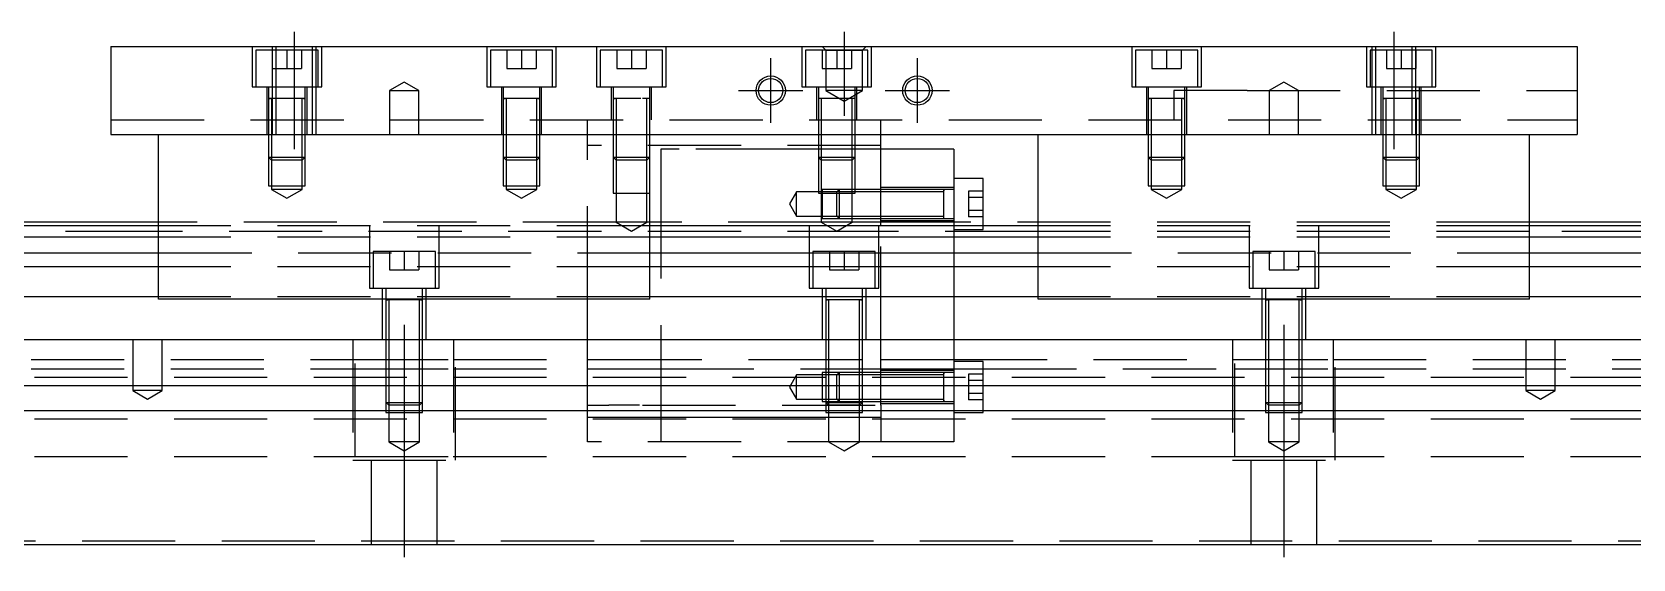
# Model space of a CAD drawing. Extents: x -20 to 861, y -274 to 102.
# Drawn here: x 209.2 to 427.6, y -234.8 to -162.8 of the extents above; entities that cross this region are included whole.
import ezdxf

# ---------------------------------------------------------------- set-up
doc = ezdxf.new("R2010")
doc.units = 0
doc.linetypes.add('CENTER', pattern=[50.8, 31.75, -6.35, 6.35, -6.35])
doc.linetypes.add('DASHED', pattern=[19.05, 12.7, -6.35])
doc.layers.get('0').update_dxf_attribs({"linetype": 'CONTINUOUS'})
doc.layers.add('CENTER', color=1, linetype='CENTER')

msp = doc.modelspace()

# ---------------------------------------------------------------- linework, layer by layer
at = {"color": 7, "linetype": 'CONTINUOUS'}
for p, q in [((220, -164.77), (220, -176.77)), ((220, -164.77), (420, -164.77)), ((420, -164.77), (420, -176.77)), ((220, -176.77), (420, -176.77)), ((226.5, -199.27), (226.5, -176.77)), ((293.5, -199.27), (293.5, -176.77)), ((325, -189.27), (325, -176.77)), ((346.5, -199.27), (346.5, -176.77)), ((413.5, -199.27), (413.5, -176.77)), ((335, -178.77), (325, -178.77)), ((335, -178.77), (335, -189.27)), ((339, -182.77), (335, -182.77)), ((339, -189.27), (339, -182.77)), ((226.5, -189.27), (0, -189.27)), ((226.5, -188.77), (28, -188.77)), ((346.5, -189.27), (293.5, -189.27)), ((583, -188.77), (413.5, -188.77)), ((640, -189.27), (413.5, -189.27)), ((226.5, -190.809608), (0, -190.809608)), ((346.5, -190.809608), (293.5, -190.809608)), ((640, -190.809608), (413.5, -190.809608)), ((0, -192.930392), (226.5, -192.930392)), ((293.5, -192.930392), (346.5, -192.930392)), ((413.5, -192.930392), (640, -192.930392)), ((226.5, -194.840532), (0, -194.840532)), ((346.5, -194.840532), (293.5, -194.840532)), ((640, -194.840532), (413.5, -194.840532)), ((226.5, -198.951934), (0, -198.951934)), ((293.5, -199.27), (226.5, -199.27)), ((346.5, -198.951934), (293.5, -198.951934)), ((413.5, -199.27), (346.5, -199.27)), ((640, -198.951934), (413.5, -198.951934)), ((0, -204.77), (640, -204.77)), ((333.6, -209.62), (333.6, -209.269994)), ((0, -211.07), (640, -211.07)), ((333.6, -213.270006), (333.6, -212.92)), ((0, -214.47), (640, -214.47)), ((0, -232.77), (640, -232.77))]:
    msp.add_line(p, q, dxfattribs=at)
at = {"color": 3, "linetype": 'DASHED'}
for p, q in [((239.25, -164.77), (239.25, -170.27)), ((248.25, -165.27), (239.75, -165.27)), ((239.75, -165.27), (239.75, -170.27)), ((242, -165.27), (242, -167.77)), ((242.000006, -164.77), (242.000006, -176.77)), ((242.5, -164.77), (242.5, -176.77)), ((244, -165.27), (244, -167.77)), ((246, -165.27), (246, -167.77)), ((247.5, -176.77), (247.5, -164.77)), ((247.999994, -176.77), (247.999994, -164.77)), ((248.25, -170.27), (248.25, -165.27)), ((248.75, -170.27), (248.75, -164.77)), ((271.25, -164.77), (271.25, -170.27)), ((280.25, -165.27), (271.75, -165.27)), ((271.75, -165.27), (271.75, -170.27)), ((274, -165.27), (274, -167.77)), ((276, -165.27), (276, -167.77)), ((278, -165.27), (278, -167.77)), ((280.25, -170.27), (280.25, -165.27)), ((280.75, -170.27), (280.75, -164.77)), ((286.25, -164.77), (286.25, -170.27)), ((295.25, -165.27), (286.75, -165.27)), ((286.75, -165.27), (286.75, -170.27)), ((289, -165.27), (289, -167.77)), ((291, -165.27), (291, -167.77)), ((293, -165.27), (293, -167.77)), ((295.25, -170.27), (295.25, -165.27)), ((295.75, -170.27), (295.75, -164.77)), ((314.25, -164.77), (314.25, -170.27)), ((323.25, -165.27), (314.75, -165.27)), ((314.75, -165.27), (314.75, -170.27)), ((317.5, -165.27), (317, -164.77)), ((317, -165.27), (317, -167.77)), ((317.5, -165.27), (317.5, -170.77)), ((317.5, -165.27), (322.5, -165.27)), ((319, -165.27), (319, -167.77)), ((321, -165.27), (321, -167.77)), ((322.5, -165.27), (323, -164.77)), ((322.5, -170.77), (322.5, -165.27)), ((323.25, -170.27), (323.25, -165.27)), ((323.75, -170.27), (323.75, -164.77)), ((359.25, -164.77), (359.25, -170.27)), ((368.25, -165.27), (359.75, -165.27)), ((359.75, -165.27), (359.75, -170.27)), ((362, -165.27), (362, -167.77)), ((364, -165.27), (364, -167.77)), ((366, -165.27), (366, -167.77)), ((368.25, -170.27), (368.25, -165.27)), ((368.75, -170.27), (368.75, -164.77)), ((391.25, -164.77), (391.25, -170.27)), ((400.25, -165.27), (391.75, -165.27)), ((391.75, -165.27), (391.75, -170.27)), ((392.000006, -164.77), (392.000006, -176.77)), ((392.5, -164.77), (392.5, -176.77)), ((394, -165.27), (394, -167.77)), ((396, -165.27), (396, -167.77)), ((397.5, -176.77), (397.5, -164.77)), ((397.999994, -176.77), (397.999994, -164.77)), ((398, -165.27), (398, -167.77)), ((400.25, -170.27), (400.25, -165.27)), ((400.75, -170.27), (400.75, -164.77)), ((242, -167.77), (244, -167.77)), ((244, -167.77), (246, -167.77)), ((274, -167.77), (276, -167.77)), ((276, -167.77), (278, -167.77)), ((289, -167.77), (291, -167.77)), ((291, -167.77), (293, -167.77)), ((317, -167.77), (319, -167.77)), ((319, -167.77), (321, -167.77)), ((362, -167.77), (364, -167.77)), ((364, -167.77), (366, -167.77)), ((394, -167.77), (396, -167.77)), ((396, -167.77), (398, -167.77)), ((239.25, -170.27), (248.75, -170.27)), ((241.25, -170.27), (241.25, -176.77)), ((241.5, -170.27), (241.5, -171.87)), ((246.5, -171.87), (246.5, -170.27)), ((246.75, -176.77), (246.75, -170.27)), ((260, -169.6153), (258, -170.77)), ((262, -170.77), (260, -169.6153)), ((271.25, -170.27), (280.75, -170.27)), ((273.25, -170.27), (273.25, -176.77)), ((273.5, -170.27), (273.5, -171.87)), ((278.5, -171.87), (278.5, -170.27)), ((278.75, -176.77), (278.75, -170.27)), ((286.25, -170.27), (295.75, -170.27)), ((288.25, -170.27), (288.25, -174.77)), ((288.5, -170.27), (288.5, -171.87)), ((293.5, -171.87), (293.5, -170.27)), ((293.75, -174.77), (293.75, -170.27)), ((314.25, -170.27), (323.75, -170.27)), ((316.25, -170.27), (316.25, -174.77)), ((316.5, -170.27), (316.5, -171.87)), ((321.5, -171.87), (321.5, -170.27)), ((321.75, -174.77), (321.75, -170.27)), ((359.25, -170.27), (368.75, -170.27)), ((361.25, -170.27), (361.25, -176.77)), ((361.5, -170.27), (361.5, -171.87)), ((366.5, -171.87), (366.5, -170.27)), ((366.75, -176.77), (366.75, -170.27)), ((380, -169.6153), (378, -170.77)), ((382, -170.77), (380, -169.6153)), ((391.25, -170.27), (400.75, -170.27)), ((393.25, -170.27), (393.25, -176.77)), ((393.5, -170.27), (393.5, -171.87)), ((398.5, -171.87), (398.5, -170.27)), ((398.75, -176.77), (398.75, -170.27)), ((241.5, -171.865), (241.5, -171.87)), ((241.5, -171.87), (241.757448, -171.87)), ((241.757468, -171.87), (241.5, -171.87)), ((241.5, -171.87), (241.5, -176.76998)), ((241.5, -171.87), (241.5, -171.875)), ((246.242552, -171.87), (241.757468, -171.87)), ((241.9, -171.87), (241.9, -176.76998)), ((246.1, -176.76998), (246.1, -171.87)), ((246.5, -171.87), (246.242552, -171.87)), ((246.242602, -171.87), (246.5, -171.87)), ((246.5, -171.87), (246.5, -171.865)), ((246.5, -176.76998), (246.5, -171.87)), ((246.5, -171.875), (246.5, -171.87)), ((258, -170.77), (260, -170.77)), ((258, -170.77), (258, -176.77)), ((260, -170.77), (262, -170.77)), ((262, -176.77), (262, -170.77)), ((273.5, -171.865), (273.5, -171.87)), ((273.5, -171.87), (273.757448, -171.87)), ((273.757468, -171.87), (273.5, -171.87)), ((273.5, -171.87), (273.5, -176.76998)), ((273.5, -171.87), (273.5, -171.875)), ((278.242552, -171.87), (273.757468, -171.87)), ((273.9, -171.87), (273.9, -176.76998)), ((278.1, -176.76998), (278.1, -171.87)), ((278.5, -171.87), (278.242552, -171.87)), ((278.242602, -171.87), (278.5, -171.87)), ((278.5, -171.87), (278.5, -171.865)), ((278.5, -176.76998), (278.5, -171.87)), ((278.5, -171.875), (278.5, -171.87)), ((288.5, -171.865), (288.5, -171.87)), ((288.5, -171.87), (288.757448, -171.87)), ((288.757468, -171.87), (288.5, -171.87)), ((288.5, -171.87), (288.5, -171.875)), ((288.5, -171.87), (288.5, -174.76998)), ((292.300194, -171.87), (288.757468, -171.87)), ((288.9, -171.87), (288.9, -174.76998)), ((293.5, -171.87), (292.5, -171.87)), ((293.1, -174.76998), (293.1, -171.87)), ((293.5, -171.87), (293.5, -171.865)), ((293.5, -171.875), (293.5, -171.87)), ((293.5, -174.76998), (293.5, -171.87)), ((316.5, -171.865), (316.5, -171.87)), ((316.757468, -171.87), (316.5, -171.87)), ((316.5, -171.87), (316.5, -171.875)), ((316.5, -171.87), (316.5, -174.76998)), ((321.242552, -171.87), (316.757468, -171.87)), ((316.9, -171.87), (316.9, -174.76998)), ((322.5, -170.77), (317.5, -170.77)), ((317.5, -170.77), (320, -172.213376)), ((320, -172.213376), (322.5, -170.77)), ((321.1, -174.76998), (321.1, -171.87)), ((321.5, -171.87), (321.242552, -171.87)), ((321.5, -171.87), (321.5, -171.865)), ((321.5, -171.875), (321.5, -171.87)), ((321.5, -174.76998), (321.5, -171.87)), ((361.5, -171.865), (361.5, -171.87)), ((361.5, -171.87), (361.757448, -171.87)), ((361.757468, -171.87), (361.5, -171.87)), ((361.5, -171.87), (361.5, -171.875)), ((361.5, -171.87), (361.5, -176.76998)), ((366.242552, -171.87), (361.757468, -171.87)), ((361.9, -171.87), (361.9, -176.76998)), ((365, -170.77), (365, -174.77)), ((375, -170.77), (365, -170.77)), ((366.1, -176.76998), (366.1, -171.87)), ((366.5, -171.87), (366.242552, -171.87)), ((366.242602, -171.87), (366.5, -171.87)), ((366.5, -171.87), (366.5, -171.865)), ((366.5, -171.875), (366.5, -171.87)), ((366.5, -176.76998), (366.5, -171.87)), ((375, -170.77), (420, -170.77)), ((378, -170.77), (380, -170.77)), ((378, -170.77), (378, -176.77)), ((380, -170.77), (382, -170.77)), ((382, -176.77), (382, -170.77)), ((393.5, -171.865), (393.5, -171.87)), ((393.5, -171.87), (393.757448, -171.87)), ((393.757468, -171.87), (393.5, -171.87)), ((393.5, -171.87), (393.5, -171.875)), ((393.5, -171.87), (393.5, -176.76998)), ((398.242552, -171.87), (393.757468, -171.87)), ((393.9, -171.87), (393.9, -176.76998)), ((398.1, -176.76998), (398.1, -171.87)), ((398.5, -171.87), (398.242552, -171.87)), ((398.242602, -171.87), (398.5, -171.87)), ((398.5, -171.87), (398.5, -171.865)), ((398.5, -171.875), (398.5, -171.87)), ((398.5, -176.76998), (398.5, -171.87)), ((220, -174.77), (420, -174.77)), ((241.5, -176.77), (241.5, -179.87)), ((241.500006, -176.77), (241.500006, -179.870006)), ((241.9, -176.77), (241.9, -180.27)), ((246.1, -180.27), (246.1, -176.77)), ((246.499994, -179.870006), (246.499994, -176.77)), ((246.5, -179.87), (246.5, -176.77)), ((273.5, -176.77), (273.5, -179.87)), ((273.500006, -176.77), (273.500006, -179.870006)), ((273.9, -176.77), (273.9, -180.27)), ((278.1, -180.27), (278.1, -176.77)), ((278.499994, -179.870006), (278.499994, -176.77)), ((278.5, -179.87), (278.5, -176.77)), ((285, -176.77), (285, -174.77)), ((285, -199.27), (285, -176.77)), ((288.5, -174.77), (288.5, -176.77)), ((288.5, -176.77), (288.5, -179.87)), ((288.500006, -174.77), (288.500006, -176.77)), ((288.500006, -176.77), (288.500006, -179.870006)), ((288.9, -174.77), (288.9, -176.77)), ((288.9, -176.77), (288.9, -180.27)), ((293.1, -176.77), (293.1, -174.77)), ((293.1, -180.27), (293.1, -176.77)), ((293.499994, -176.77), (293.499994, -174.77)), ((293.499994, -179.870006), (293.499994, -176.77)), ((293.5, -176.77), (293.5, -174.77)), ((293.5, -179.87), (293.5, -176.77)), ((316.5, -174.77), (316.5, -176.77)), ((316.5, -176.77), (316.5, -179.87)), ((316.500006, -174.77), (316.500006, -176.77)), ((316.500006, -176.77), (316.500006, -179.870006)), ((316.9, -174.77), (316.9, -176.77)), ((316.9, -176.77), (316.9, -180.27)), ((321.1, -176.77), (321.1, -174.77)), ((321.1, -180.27), (321.1, -176.77)), ((321.499994, -176.77), (321.499994, -174.77)), ((321.499994, -179.870006), (321.499994, -176.77)), ((321.5, -176.77), (321.5, -174.77)), ((321.5, -179.87), (321.5, -176.77)), ((325, -176.77), (325, -174.77)), ((361.5, -176.77), (361.5, -179.87)), ((361.500006, -176.77), (361.500006, -179.870006)), ((361.9, -176.77), (361.9, -180.27)), ((366.1, -180.27), (366.1, -176.77)), ((366.499994, -179.870006), (366.499994, -176.77)), ((366.5, -179.87), (366.5, -176.77)), ((393.5, -176.77), (393.5, -179.87)), ((393.500006, -176.77), (393.500006, -179.870006)), ((393.9, -176.77), (393.9, -180.27)), ((398.1, -180.27), (398.1, -176.77)), ((398.499994, -179.870006), (398.499994, -176.77)), ((398.5, -179.87), (398.5, -176.77)), ((325, -178.27), (285, -178.27)), ((295, -178.77), (295, -180.27)), ((297.1, -178.77), (295, -178.77)), ((297.5, -178.77), (297.1, -178.77)), ((312.5, -178.77), (297.5, -178.77)), ((316.5, -178.77), (312.5, -178.77)), ((316.9, -178.77), (316.5, -178.77)), ((321.1, -178.77), (316.9, -178.77)), ((321.5, -178.77), (321.1, -178.77)), ((325, -178.77), (321.5, -178.77)), ((241.5, -179.87), (246.5, -179.87)), ((241.5, -179.87), (241.9, -180.27)), ((241.500006, -179.87002), (241.500006, -183.77)), ((246.1, -180.27), (241.9, -180.27)), ((241.9, -180.27002), (241.9, -183.77)), ((246.1, -180.27), (246.5, -179.87)), ((246.1, -183.77), (246.1, -180.27002)), ((246.499994, -183.77), (246.499994, -179.87002)), ((273.5, -179.87), (278.5, -179.87)), ((273.5, -179.87), (273.9, -180.27)), ((273.500006, -179.87002), (273.500006, -183.77)), ((278.1, -180.27), (273.9, -180.27)), ((273.9, -180.27002), (273.9, -183.77)), ((278.1, -180.27), (278.5, -179.87)), ((278.1, -183.77), (278.1, -180.27002)), ((278.499994, -183.77), (278.499994, -179.87002)), ((288.5, -179.87), (293.499994, -179.87)), ((288.5, -179.87), (288.9, -180.27)), ((288.500006, -179.87002), (288.500006, -184.77)), ((293.1, -180.27), (288.9, -180.27)), ((288.9, -180.27002), (288.9, -184.77)), ((292.9, -180.27), (292.500006, -180.27)), ((293.1, -180.27), (293.5, -179.87)), ((293.1, -184.77), (293.1, -180.27002)), ((293.499994, -180.27), (293.499994, -179.87002)), ((293.499994, -183.77), (293.499994, -180.27)), ((295, -180.27), (295, -183.77)), ((316.5, -179.87), (321.5, -179.87)), ((316.5, -179.87), (316.9, -180.27)), ((316.500006, -179.87002), (316.500006, -184.77)), ((321.1, -180.27), (316.9, -180.27)), ((316.9, -180.27002), (316.9, -184.77)), ((321.1, -180.27), (321.5, -179.87)), ((321.1, -184.77), (321.1, -180.27002)), ((321.499994, -184.77), (321.499994, -179.87002)), ((361.5, -179.87), (366.5, -179.87)), ((361.5, -179.87), (361.9, -180.27)), ((361.500006, -179.87002), (361.500006, -183.77)), ((366.1, -180.27), (361.9, -180.27)), ((361.9, -180.27002), (361.9, -183.77)), ((366.1, -180.27), (366.5, -179.87)), ((366.1, -183.77), (366.1, -180.27002)), ((366.499994, -183.77), (366.499994, -179.87002)), ((393.5, -179.87), (398.5, -179.87)), ((393.5, -179.87), (393.9, -180.27)), ((393.500006, -179.87002), (393.500006, -183.77)), ((398.1, -180.27), (393.9, -180.27)), ((393.9, -180.27002), (393.9, -183.77)), ((398.1, -180.27), (398.5, -179.87)), ((398.1, -183.77), (398.1, -180.27002)), ((398.499994, -183.77), (398.499994, -179.87002)), ((241.500006, -183.77), (246.499994, -183.77)), ((241.9, -183.77), (241.9, -184.27)), ((246.1, -184.27), (241.9, -184.27)), ((241.9, -184.27), (244, -185.482436)), ((244, -185.482436), (246.1, -184.27)), ((246.1, -184.27), (246.1, -183.77)), ((273.500006, -183.77), (278.499994, -183.77)), ((273.9, -183.77), (273.9, -184.27)), ((278.1, -184.27), (273.9, -184.27)), ((273.9, -184.27), (276, -185.482436)), ((276, -185.482436), (278.1, -184.27)), ((278.1, -184.27), (278.1, -183.77)), ((288.500006, -184.77), (293.499994, -184.77)), ((288.9, -184.77), (288.9, -188.77)), ((293.1, -188.77), (293.1, -184.77)), ((293.499994, -184.77), (293.499994, -183.77)), ((295, -183.77), (295, -214.47)), ((313.5, -184.62), (312.547372, -186.27)), ((313.5, -187.92), (313.5, -184.62)), ((317, -184.62), (313.5, -184.62)), ((316.500006, -184.77), (321.499994, -184.77)), ((316.9, -184.77), (316.9, -188.77)), ((317, -184.270006), (317, -188.269994)), ((319.34998, -184.270006), (317, -184.270006)), ((318.99998, -184.62), (317, -184.62)), ((319.35, -184.27), (319, -184.62)), ((319, -187.92), (319, -184.62)), ((325, -184.62), (319, -184.62)), ((319.35, -184.27), (319.35, -188.27)), ((325, -184.27), (319.35, -184.27)), ((325, -184.270006), (319.35, -184.270006)), ((321.1, -188.77), (321.1, -184.77)), ((335, -184.02), (325, -184.02)), ((327.5, -184.27), (325.00002, -184.27)), ((327.5, -184.62), (325.00002, -184.62)), ((333.605, -184.27), (327.5, -184.27)), ((333.6, -184.62), (327.5, -184.62)), ((335, -184.27), (333.595, -184.27)), ((333.6, -184.27), (333.6, -184.486668)), ((333.6, -188.27), (333.6, -184.27)), ((337, -184.53795), (337, -185.403974)), ((339, -184.53795), (337, -184.53795)), ((339, -185.403974), (337, -185.403974)), ((337, -185.403974), (337, -187.136026)), ((361.500006, -183.77), (366.499994, -183.77)), ((361.9, -183.77), (361.9, -184.27)), ((366.1, -184.27), (361.9, -184.27)), ((361.9, -184.27), (364, -185.482436)), ((364, -185.482436), (366.1, -184.27)), ((366.1, -184.27), (366.1, -183.77)), ((393.500006, -183.77), (398.499994, -183.77)), ((393.9, -183.77), (393.9, -184.27)), ((398.1, -184.27), (393.9, -184.27)), ((393.9, -184.27), (396, -185.482436)), ((396, -185.482436), (398.1, -184.27)), ((398.1, -184.27), (398.1, -183.77)), ((312.547372, -186.27), (313.5, -187.92)), ((337, -187.136026), (337, -188.00205)), ((339, -187.136026), (337, -187.136026)), ((288.9, -188.77), (226.5, -188.77)), ((293.5, -189.27), (226.5, -189.27)), ((255.25, -189.27), (255.25, -197.77)), ((264.75, -197.77), (264.75, -189.27)), ((293.1, -188.77), (288.9, -188.77)), ((288.9, -188.77), (291, -189.982436)), ((291, -189.982436), (293.1, -188.77)), ((294.99998, -188.77), (293.1, -188.77)), ((316.9, -188.77), (295, -188.77)), ((316.9, -188.770002), (295, -188.770006)), ((313.5, -187.92), (317, -187.92)), ((315.25, -189.27), (315.25, -197.77)), ((321.1, -188.77), (316.9, -188.77)), ((316.9, -188.77), (319, -189.982436)), ((317, -187.92), (318.99998, -187.92)), ((317, -188.269994), (319.34998, -188.269994)), ((319, -187.92), (325, -187.92)), ((319, -187.92), (319.35, -188.27)), ((319, -189.982436), (321.1, -188.77)), ((319.35, -188.269994), (325, -188.269994)), ((319.35, -188.27), (325, -188.27)), ((325, -188.77), (321.1, -188.77)), ((325, -188.770006), (321.1, -188.770002)), ((324.75, -197.77), (324.75, -189.27)), ((325, -188.52), (335, -188.52)), ((327.5, -188.77), (325, -188.77)), ((327.5, -188.770006), (325, -188.770006)), ((325, -204.77), (325, -189.27)), ((325.00002, -187.92), (327.5, -187.92)), ((325.00002, -188.27), (327.5, -188.27)), ((327.5, -187.92), (333.6, -187.92)), ((327.5, -188.27), (333.605, -188.27)), ((335, -188.77), (327.5, -188.77)), ((335, -188.770006), (327.5, -188.770006)), ((333.595, -188.27), (335, -188.27)), ((335, -189.27), (335, -199.27)), ((335, -189.77), (339, -189.77)), ((413.5, -188.77), (335.00002, -188.77)), ((339, -188.00205), (337, -188.00205)), ((339, -189.77), (339, -189.27)), ((413.5, -189.27), (346.5, -189.27)), ((375.25, -189.27), (375.25, -197.77)), ((384.75, -197.77), (384.75, -189.27)), ((226.5, -190.02), (28, -190.02)), ((325, -190.02), (226.5, -190.02)), ((293.5, -190.809608), (226.5, -190.809608)), ((346.5, -190.02), (325, -190.02)), ((413.5, -190.02), (346.5, -190.02)), ((413.5, -190.809608), (346.5, -190.809608)), ((583, -190.02), (413.5, -190.02)), ((226.5, -192.930392), (293.5, -192.930392)), ((264.25, -192.77), (255.75, -192.77)), ((255.75, -192.77), (255.75, -197.77)), ((258, -192.77), (258, -195.27)), ((260, -192.77), (260, -195.27)), ((262, -192.77), (262, -195.27)), ((264.25, -197.77), (264.25, -192.77)), ((324.25, -192.77), (315.75, -192.77)), ((315.75, -192.77), (315.75, -197.77)), ((318, -192.77), (318, -195.27)), ((320, -192.77), (320, -195.27)), ((322, -192.77), (322, -195.27)), ((324.25, -197.77), (324.25, -192.77)), ((346.5, -192.930392), (413.5, -192.930392)), ((384.25, -192.77), (375.75, -192.77)), ((375.75, -192.77), (375.75, -197.77)), ((378, -192.77), (378, -195.27)), ((380, -192.77), (380, -195.27)), ((382, -192.77), (382, -195.27)), ((384.25, -197.77), (384.25, -192.77)), ((293.5, -194.840532), (226.5, -194.840532)), ((258, -195.27), (260, -195.27)), ((260, -195.27), (262, -195.27)), ((318, -195.27), (320, -195.27)), ((320, -195.27), (322, -195.27)), ((413.5, -194.840532), (346.5, -194.840532)), ((378, -195.27), (380, -195.27)), ((380, -195.27), (382, -195.27)), ((255.25, -197.77), (264.75, -197.77)), ((257, -197.77), (257, -204.77)), ((257.5, -197.77), (257.5, -199.37)), ((262.5, -199.37), (262.5, -197.77)), ((263, -204.77), (263, -197.77)), ((315.25, -197.77), (324.75, -197.77)), ((317, -197.77), (317, -204.77)), ((317.5, -197.77), (317.5, -199.37)), ((322.5, -199.37), (322.5, -197.77)), ((323, -204.77), (323, -197.77)), ((375.25, -197.77), (384.75, -197.77)), ((377, -197.77), (377, -204.77)), ((377.5, -197.77), (377.5, -199.37)), ((382.5, -199.37), (382.5, -197.77)), ((383, -204.77), (383, -197.77)), ((293.5, -198.951934), (226.5, -198.951934)), ((257.5, -199.365), (257.5, -199.37)), ((257.5, -199.37), (257.757448, -199.37)), ((257.757468, -199.37), (257.5, -199.37)), ((257.5, -199.37), (257.5, -199.375)), ((257.5, -199.37), (257.5, -204.76998)), ((262.242552, -199.37), (257.757468, -199.37)), ((257.9, -199.37), (257.9, -204.76998)), ((262.1, -204.76998), (262.1, -199.37)), ((262.5, -199.37), (262.242552, -199.37)), ((262.242602, -199.37), (262.5, -199.37)), ((262.5, -199.37), (262.5, -199.365)), ((262.5, -199.375), (262.5, -199.37)), ((262.5, -204.76998), (262.5, -199.37)), ((285, -204.77), (285, -199.27)), ((317.5, -199.365), (317.5, -199.37)), ((317.5, -199.37), (317.757448, -199.37)), ((317.757468, -199.37), (317.5, -199.37)), ((317.5, -199.37), (317.5, -199.375)), ((317.5, -199.37), (317.5, -204.76998)), ((322.242552, -199.37), (317.757468, -199.37)), ((317.9, -199.37), (317.9, -204.76998)), ((322.1, -204.76998), (322.1, -199.37)), ((322.5, -199.37), (322.242552, -199.37)), ((322.242602, -199.37), (322.5, -199.37)), ((322.5, -199.37), (322.5, -199.365)), ((322.5, -199.375), (322.5, -199.37)), ((322.5, -204.76998), (322.5, -199.37)), ((335, -199.27), (335, -204.77)), ((413.5, -198.951934), (346.5, -198.951934)), ((377.5, -199.365), (377.5, -199.37)), ((377.5, -199.37), (377.757448, -199.37)), ((377.757468, -199.37), (377.5, -199.37)), ((377.5, -199.37), (377.5, -199.375)), ((377.5, -199.37), (377.5, -204.76998)), ((382.242552, -199.37), (377.757468, -199.37)), ((377.9, -199.37), (377.9, -204.76998)), ((382.1, -204.76998), (382.1, -199.37)), ((382.5, -199.37), (382.242552, -199.37)), ((382.242602, -199.37), (382.5, -199.37)), ((382.5, -199.37), (382.5, -199.365)), ((382.5, -199.375), (382.5, -199.37)), ((382.5, -204.76998), (382.5, -199.37)), ((223, -204.77), (223, -211.77)), ((227, -211.77), (227, -204.77)), ((253, -204.77), (253, -221.27)), ((253.291796, -220.77), (253.291796, -204.77)), ((257.5, -204.77), (257.5, -211.07)), ((257.500006, -204.77), (257.500006, -211.07)), ((257.9, -204.77), (257.9, -211.07)), ((262.1, -211.07), (262.1, -204.77)), ((262.499994, -211.07), (262.499994, -204.77)), ((262.5, -211.07), (262.5, -204.77)), ((266.708204, -204.77), (266.708204, -220.77)), ((267, -221.27), (267, -204.77)), ((285, -211.07), (285, -204.77)), ((317.5, -204.77), (317.5, -211.07)), ((317.500006, -204.77), (317.500006, -211.07)), ((317.9, -204.77), (317.9, -211.07)), ((322.1, -211.07), (322.1, -204.77)), ((322.499994, -211.07), (322.499994, -204.77)), ((322.5, -211.07), (322.5, -204.77)), ((325, -211.07), (325, -204.77)), ((335, -204.77), (335, -211.07)), ((373, -204.77), (373, -221.27)), ((373.291796, -220.77), (373.291796, -204.77)), ((377.5, -204.77), (377.5, -211.07)), ((377.500006, -204.77), (377.500006, -211.07)), ((377.9, -204.77), (377.9, -211.07)), ((382.1, -211.07), (382.1, -204.77)), ((382.499994, -211.07), (382.499994, -204.77)), ((382.5, -211.07), (382.5, -204.77)), ((386.708204, -204.77), (386.708204, -220.77)), ((387, -221.27), (387, -204.77)), ((413, -204.77), (413, -211.77)), ((417, -211.77), (417, -204.77)), ((56.708204, -207.52), (253.291796, -207.52)), ((56.708204, -208.77), (253.291796, -208.77)), ((253.291796, -207.52), (266.708204, -207.52)), ((253.291796, -208.77), (266.708204, -208.77)), ((257.5, -207.52), (257.9, -207.52)), ((257.5, -208.77), (257.9, -208.77)), ((257.9, -207.52), (262.1, -207.52)), ((257.9, -208.77), (262.1, -208.77)), ((262.1, -207.52), (262.5, -207.52)), ((262.1, -208.77), (262.5, -208.77)), ((266.708204, -207.52), (285, -207.52)), ((266.708204, -208.77), (285, -208.77)), ((285, -207.52), (287.5, -207.52)), ((285, -208.77), (287.5, -208.77)), ((287.5, -207.52), (287.9, -207.52)), ((287.5, -208.77), (287.9, -208.77)), ((287.9, -207.52), (325, -207.52)), ((287.9, -208.77), (294.99998, -208.77)), ((295, -208.769994), (325, -208.769994)), ((295, -208.77), (325, -208.77)), ((313.5, -209.62), (312.547372, -211.27)), ((313.5, -212.92), (313.5, -209.62)), ((317, -209.62), (313.5, -209.62)), ((317, -209.270006), (317, -213.269994)), ((319.34998, -209.270006), (317, -209.270006)), ((318.99998, -209.62), (317, -209.62)), ((317.5, -207.52), (317.9, -207.52)), ((317.5, -208.77), (317.9, -208.77)), ((317.9, -207.52), (322.1, -207.52)), ((317.9, -208.77), (322.1, -208.77)), ((319.35, -209.27), (319, -209.62)), ((319, -212.92), (319, -209.62)), ((325, -209.62), (319, -209.62)), ((319.35, -209.27), (319.35, -213.27)), ((325, -209.27), (319.35, -209.27)), ((325, -209.270006), (319.35, -209.270006)), ((322.1, -207.52), (322.5, -207.52)), ((322.1, -208.77), (322.5, -208.77)), ((325, -207.52), (335, -207.52)), ((325, -208.769994), (335, -208.769994)), ((325, -208.77), (335, -208.77)), ((335, -209.02), (325, -209.02)), ((333.605, -209.27), (325.00002, -209.27)), ((333.6, -209.62), (325.00002, -209.62)), ((335, -209.27), (333.595, -209.27)), ((333.6, -209.27), (333.6, -209.486668)), ((333.6, -209.486708), (333.6, -209.27)), ((333.6, -209.27), (333.6, -209.486668)), ((333.6, -209.486708), (333.6, -209.27)), ((333.6, -211.06999), (333.6, -209.486708)), ((335, -207.52), (373.291796, -207.52)), ((339, -207.77), (335, -207.77)), ((335.00002, -208.77), (339, -208.77)), ((337, -209.53795), (337, -210.403974)), ((339, -209.53795), (337, -209.53795)), ((339, -211.07), (339, -207.77)), ((339, -208.77), (373.291796, -208.77)), ((373.291796, -207.52), (386.708204, -207.52)), ((373.291796, -208.77), (386.708204, -208.77)), ((377.5, -207.52), (377.9, -207.52)), ((377.5, -208.77), (377.9, -208.77)), ((377.9, -207.52), (382.1, -207.52)), ((377.9, -208.77), (382.1, -208.77)), ((382.1, -207.52), (382.5, -207.52)), ((382.1, -208.77), (382.5, -208.77)), ((386.708204, -207.52), (557.5, -207.52)), ((386.708204, -208.77), (557.5, -208.77)), ((0, -209.92), (640, -209.92)), ((227, -211.77), (223, -211.77)), ((223, -211.77), (225, -212.9247)), ((225, -212.9247), (227, -211.77)), ((257.5, -211.07), (257.5, -213.37)), ((257.500006, -211.07), (257.500006, -213.370006)), ((257.9, -211.07), (257.9, -213.77)), ((262.1, -213.77), (262.1, -211.07)), ((262.499994, -213.370006), (262.499994, -211.07)), ((262.5, -213.37), (262.5, -211.07)), ((285, -213.77), (285, -211.07)), ((312.547372, -211.27), (313.5, -212.92)), ((317.5, -211.07), (317.5, -213.37)), ((317.500006, -211.07), (317.500006, -213.370006)), ((317.9, -211.07), (317.9, -213.77)), ((322.1, -213.77), (322.1, -211.07)), ((322.499994, -213.370006), (322.499994, -211.07)), ((322.5, -213.37), (322.5, -211.07)), ((325, -213.77), (325, -211.07)), ((333.6, -213.053332), (333.6, -211.06999)), ((335, -211.07), (335, -214.47)), ((339, -210.403974), (337, -210.403974)), ((337, -210.403974), (337, -212.136026)), ((339, -214.47), (339, -211.07)), ((377.5, -211.07), (377.5, -213.37)), ((377.500006, -211.07), (377.500006, -213.370006)), ((377.9, -211.07), (377.9, -213.77)), ((382.1, -213.77), (382.1, -211.07)), ((382.499994, -213.370006), (382.499994, -211.07)), ((382.5, -213.37), (382.5, -211.07)), ((417, -211.77), (413, -211.77)), ((413, -211.77), (415, -212.9247)), ((415, -212.9247), (417, -211.77)), ((257.5, -213.37), (262.5, -213.37)), ((257.5, -213.37), (257.9, -213.77)), ((257.500006, -213.37002), (257.500006, -214.47)), ((262.1, -213.77), (257.9, -213.77)), ((257.9, -213.77002), (257.9, -214.77)), ((262.1, -213.77), (262.5, -213.37)), ((262.1, -214.77), (262.1, -213.77002)), ((262.499994, -214.47), (262.499994, -213.37002)), ((285, -213.77), (287.500006, -213.77)), ((285, -214.47), (285, -213.77)), ((287.500006, -213.77), (287.9, -213.77)), ((292.1, -213.77), (287.9, -213.77)), ((292.499994, -213.77), (325, -213.77)), ((313.5, -212.92), (317, -212.92)), ((317, -212.92), (318.99998, -212.92)), ((317, -213.269994), (319.34998, -213.269994)), ((317.5, -213.37), (322.5, -213.37)), ((317.5, -213.37), (317.9, -213.77)), ((317.500006, -213.37002), (317.500006, -214.47)), ((322.1, -213.77), (317.9, -213.77)), ((317.9, -213.77002), (317.9, -214.77)), ((319, -212.92), (325, -212.92)), ((319, -212.92), (319.35, -213.27)), ((319.35, -213.269994), (325, -213.269994)), ((319.35, -213.27), (325, -213.27)), ((322.1, -213.77), (322.5, -213.37)), ((322.1, -214.77), (322.1, -213.77002)), ((322.499994, -214.47), (322.499994, -213.37002)), ((325, -213.52), (335, -213.52)), ((325, -213.77), (325, -214.47)), ((325.00002, -212.92), (333.6, -212.92)), ((325.00002, -213.27), (333.6, -213.27)), ((333.595, -213.27), (333.6, -213.27)), ((333.6, -213.053292), (333.6, -213.27)), ((333.6, -213.27), (333.6, -213.053332)), ((333.6, -213.27), (333.605, -213.27)), ((333.6, -213.27), (335, -213.27)), ((339, -212.136026), (337, -212.136026)), ((337, -212.136026), (337, -213.00205)), ((339, -213.00205), (337, -213.00205)), ((377.5, -213.37), (382.5, -213.37)), ((377.5, -213.37), (377.9, -213.77)), ((377.500006, -213.37002), (377.500006, -214.47)), ((382.1, -213.77), (377.9, -213.77)), ((377.9, -213.77002), (377.9, -214.77)), ((382.1, -213.77), (382.5, -213.37)), ((382.1, -214.77), (382.1, -213.77002)), ((382.499994, -214.47), (382.499994, -213.37002)), ((0, -215.62), (640, -215.62)), ((257.500006, -214.47), (257.500006, -214.77)), ((257.500006, -214.77), (262.499994, -214.77)), ((257.9, -214.77), (257.9, -218.77)), ((262.1, -218.77), (262.1, -214.77)), ((262.499994, -214.77), (262.499994, -214.47)), ((285, -218.77), (285, -214.47)), ((285, -215.39077), (325, -215.39077)), ((285, -215.39077), (295, -215.39077)), ((295, -214.47), (295, -218.77)), ((295, -215.39077), (325, -215.39077)), ((317.500006, -214.47), (317.500006, -214.77)), ((317.500006, -214.77), (322.499994, -214.77)), ((317.9, -214.77), (317.9, -218.77)), ((322.1, -218.77), (322.1, -214.77)), ((322.499994, -214.77), (322.499994, -214.47)), ((325, -214.47), (325, -218.77)), ((335, -214.47), (335, -218.77)), ((335, -214.77), (339, -214.77)), ((339, -214.77), (339, -214.47)), ((377.500006, -214.47), (377.500006, -214.77)), ((377.500006, -214.77), (382.499994, -214.77)), ((377.9, -214.77), (377.9, -218.77)), ((382.1, -218.77), (382.1, -214.77)), ((382.499994, -214.77), (382.499994, -214.47)), ((262.1, -218.77), (257.9, -218.77)), ((257.9, -218.77), (260, -219.982436)), ((260, -219.982436), (262.1, -218.77)), ((325, -218.77), (285, -218.77)), ((322.1, -218.77), (317.9, -218.77)), ((317.9, -218.77), (320, -219.982436)), ((320, -219.982436), (322.1, -218.77)), ((335, -218.77), (325, -218.77)), ((382.1, -218.77), (377.9, -218.77)), ((377.9, -218.77), (380, -219.982436)), ((380, -219.982436), (382.1, -218.77)), ((0, -220.77), (583.291796, -220.77)), ((253, -221.27), (267, -221.27)), ((253.291796, -220.77), (266.708204, -220.77)), ((255.5, -221.27), (255.5, -232.77)), ((264.5, -232.77), (264.5, -221.27)), ((373, -221.27), (387, -221.27)), ((373.291796, -220.77), (386.708204, -220.77)), ((375.5, -221.27), (375.5, -232.77)), ((384.5, -232.77), (384.5, -221.27)), ((6.499992, -232.27), (640, -232.27))]:
    msp.add_line(p, q, dxfattribs=at)
at = {"color": 3, "linetype": 'CONTINUOUS'}
for centre in [(310, -170.77), (330, -170.77)]:
    msp.add_circle(centre, 2, dxfattribs=at)
at = {"color": 7, "linetype": 'CONTINUOUS'}
for centre in [(310, -170.77), (330, -170.77)]:
    msp.add_circle(centre, 1.65, dxfattribs=at)
at = {"layer": 'CENTER', "color": 1, "linetype": 'CENTER'}
for p, q in [((245, -162.77), (245, -178.77)), ((320, -162.77), (320, -174.213376)), ((395, -162.77), (395, -178.77)), ((310, -175.17), (310, -166.37)), ((330, -175.17), (330, -166.37)), ((305.6, -170.77), (314.4, -170.77)), ((325.6, -170.77), (334.4, -170.77)), ((260, -202.77), (260, -234.77)), ((380, -202.77), (380, -234.77))]:
    msp.add_line(p, q, dxfattribs=at)

doc.saveas('drawing.dxf')
